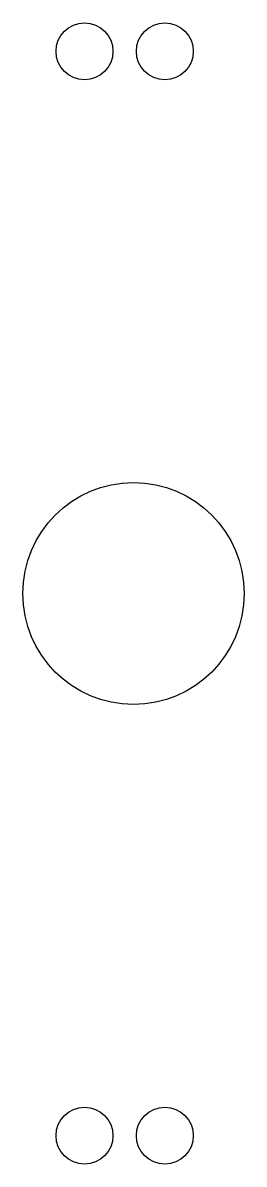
# Model space of a CAD drawing. Extents: x 7 to 8.75, y -8.58 to -7.17.
# Drawn here: x 6.996 to 7.272, y -8.583 to -7.165 of the extents above.
import ezdxf

# ---------------------------------------------------------------- set-up
doc = ezdxf.new("R2010")
doc.units = 0
doc.header["$MEASUREMENT"] = 0
doc.layers.get('0').update_dxf_attribs({"linetype": 'CONTINUOUS'})
doc.layers.add('GTL', color=1, linetype='CONTINUOUS')

# ---------------------------------------------------------------- blocks, each defined once
blk = doc.blocks.new('D15')
blk.add_circle((0, 0), 0.0354)
blk = doc.blocks.new('D16')
blk.add_circle((0, 0), 0.1378)

msp = doc.modelspace()

# ---------------------------------------------------------------- block references
at = {"layer": 'GTL'}
for name, p in [('D15', (7.0728, -7.2007)), ('D15', (7.1728, -7.2007)), ('D16', (7.1338, -7.874)), ('D15', (7.0728, -8.5472)), ('D15', (7.1728, -8.5472))]:
    msp.add_blockref(name, p, dxfattribs=at)

doc.saveas('drawing.dxf')
